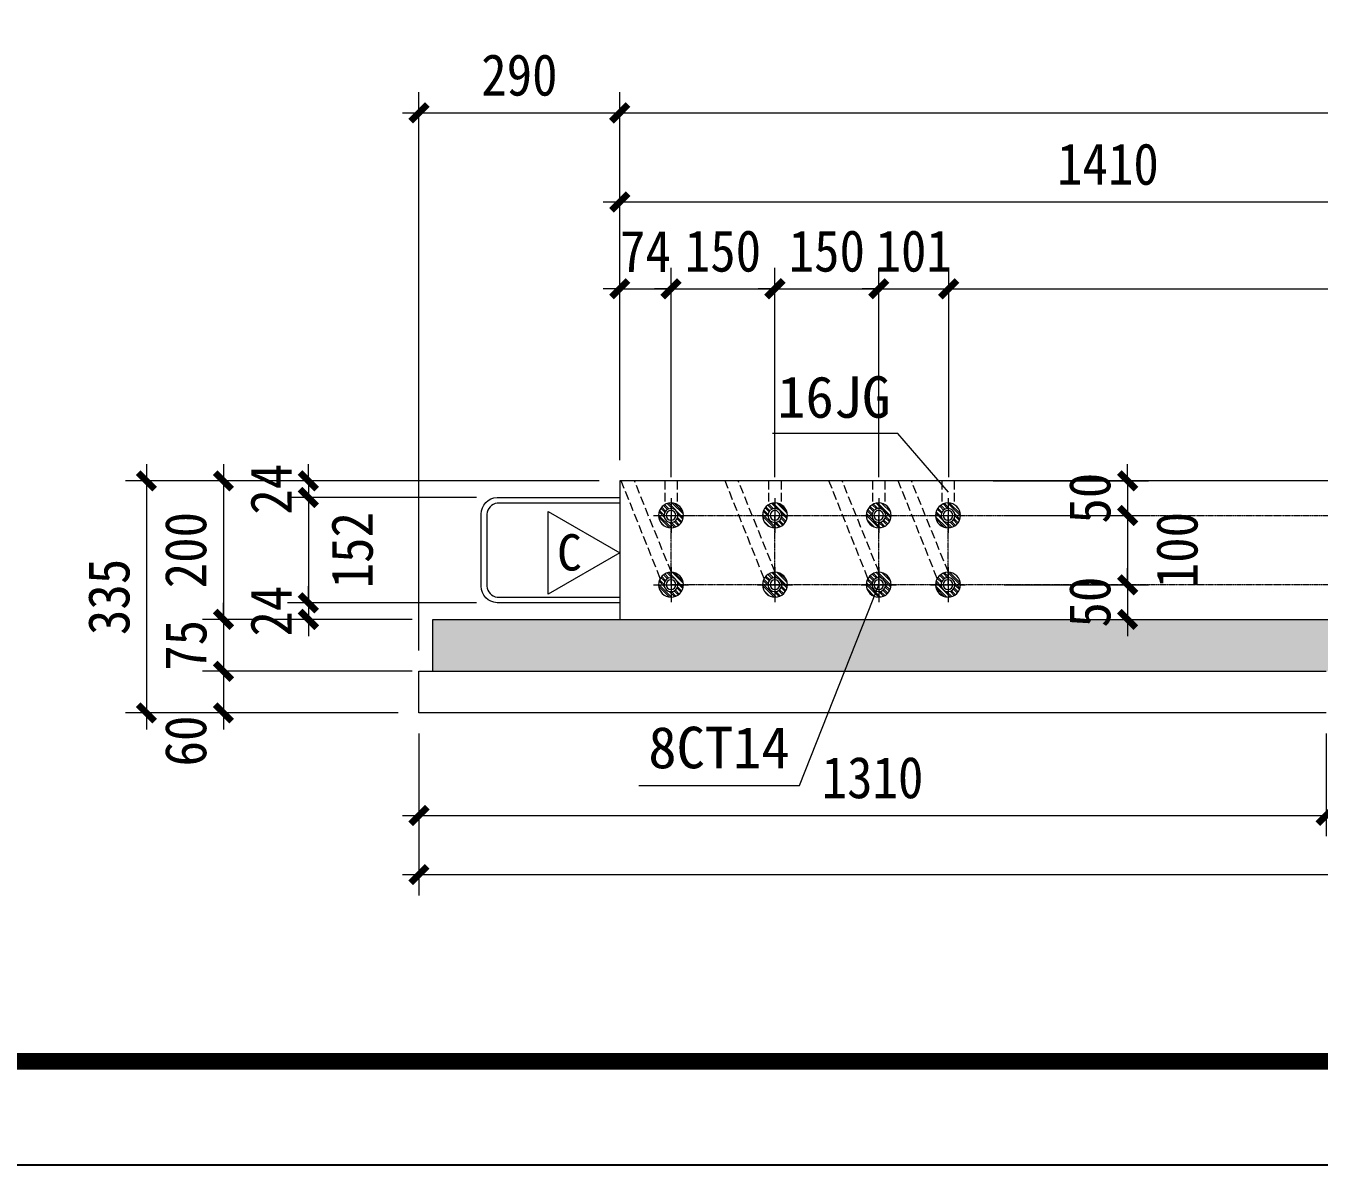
# Model space of a CAD drawing. Header units: millimetres. Extents: x 0 to 12600, y 0 to 8910.
# Drawn here: x 2858 to 4725, y 0 to 1645 of the extents above; entities that cross this region are included whole.
import ezdxf
from ezdxf.enums import TextEntityAlignment as Align

# ---------------------------------------------------------------- set-up
doc = ezdxf.new("R2010")
doc.units = ezdxf.units.MM
for name, pattern in [('DASH', [0.35, 0.25, -0.1]), ('DOT', [0.25, 0, -0.25]), ('DOTE', [2.42, 2, -0.2, 0.02, -0.2])]:
    doc.linetypes.add(name, pattern=pattern)
for name, color, linetype, lineweight in [('YG-标注', 151, 'Continuous', 15), ('YZ-文字', 4, 'Continuous', 13), ('YZ-符号', 96, 'Continuous', 9), ('填充', 7, 'Continuous', 5), ('轮廓线0.15', 91, 'Continuous', 15), ('轴线', 1, 'DOTE', 9)]:
    doc.layers.add(name, color=color, linetype=linetype, lineweight=lineweight)
for name, color, linetype in [('图框2', 1, 'Continuous'), ('图框线', 7, 'Continuous'), ('暗柱钢筋', 7, 'Continuous')]:
    doc.layers.add(name, color=color, linetype=linetype)
doc.styles.add('YZ-样式 2', font='simhei.ttf', dxfattribs={"width": 0.9})
doc.styles.add('图签-黑体', font='simhei.ttf')
doc.styles.add('黑体', font='simhei.ttf')
doc.dimstyles.new('YZ-30', dxfattribs={"dimscale": 30, "dimtxt": 2, "dimasz": 0.8, "dimexe": 1, "dimexo": 1, "dimgap": 0.8, "dimtad": 1, "dimdec": 0, "dimzin": 1, "dimdsep": 46, "dimtxsty": 'YZ-样式 2', "dimblk": 'ARCHTICK', "dimcen": 250, "dimdle": 0.8, "dimclrd": 151, "dimclre": 151, "dimclrt": 7, "dimazin": 0, "dimtfac": 1, "dimtdec": 0, "dimtix": 1, "dimtmove": 2, "dimatfit": 2, "dimldrblk": 'ARCHTICK', "dimfxl": 1, "dimlwd": 9, "dimlwe": 9, "dimarcsym": 0})

# ---------------------------------------------------------------- blocks, each defined once
blk = doc.blocks.new('_ArchTick')
at = {"color": 0, "linetype": 'ByBlock', "const_width": 0.4}
blk.add_lwpolyline([(-0.5, -0.5), (0.5, 0.5)], dxfattribs=at)
blk = doc.blocks.new('*D410')
at = {"layer": 'Defpoints', "color": 0, "transparency": 16777216}
for p in [(3425.5, 653), (7150.5, 653), (7150.5, 419.5)]:
    blk.add_point(p, dxfattribs=at)
at = {"layer": 'YG-标注', "color": 151, "lineweight": 9, "transparency": 16777216}
for p, q in [((3425.5, 623), (3425.5, 389.5)), ((7150.5, 623), (7150.5, 389.5)), ((3401.5, 419.5), (7174.5, 419.5))]:
    blk.add_line(p, q, dxfattribs=at)
at = {"layer": 'YG-标注', "color": 151, "lineweight": 9, "transparency": 16777216, "xscale": 24, "yscale": 24, "zscale": 24, "rotation": 180}
blk.add_blockref('_ArchTick', (3425.5, 419.5), dxfattribs=at)
at = {"layer": 'YG-标注', "color": 151, "lineweight": 9, "transparency": 16777216, "xscale": 24, "yscale": 24, "zscale": 24}
blk.add_blockref('_ArchTick', (7150.5, 419.5), dxfattribs=at)
at = {"layer": 'YG-标注', "color": 7, "transparency": 16777216, "insert": (5288, 473.5), "char_height": 60, "attachment_point": 5, "style": 'YZ-样式 2'}
blk.add_mtext('3725', dxfattribs=at)
blk = doc.blocks.new('*D411')
at = {"layer": 'Defpoints', "color": 0, "transparency": 16777216}
for p in [(3715.5, 1519.4), (3715.5, 988), (3425.5, 713)]:
    blk.add_point(p, dxfattribs=at)
at = {"layer": 'YG-标注', "color": 151, "lineweight": 9, "transparency": 16777216}
for p, q in [((3425.5, 743), (3425.5, 1549.4)), ((3715.5, 1018), (3715.5, 1549.4)), ((3401.5, 1519.4), (3739.5, 1519.4))]:
    blk.add_line(p, q, dxfattribs=at)
at = {"layer": 'YG-标注', "color": 151, "lineweight": 9, "transparency": 16777216, "xscale": 24, "yscale": 24, "zscale": 24, "rotation": 180}
blk.add_blockref('_ArchTick', (3425.5, 1519.4), dxfattribs=at)
at = {"layer": 'YG-标注', "color": 151, "lineweight": 9, "transparency": 16777216, "xscale": 24, "yscale": 24, "zscale": 24}
blk.add_blockref('_ArchTick', (3715.5, 1519.4), dxfattribs=at)
at = {"layer": 'YG-标注', "color": 7, "transparency": 16777216, "insert": (3570.5, 1573.8), "char_height": 60, "attachment_point": 5, "style": 'YZ-样式 2'}
blk.add_mtext('290', dxfattribs=at)
blk = doc.blocks.new('*D412')
at = {"layer": 'Defpoints', "color": 0, "transparency": 16777216}
for p in [(7015.5, 1519.4), (3715.5, 988), (7015.5, 988)]:
    blk.add_point(p, dxfattribs=at)
at = {"layer": 'YG-标注', "color": 151, "lineweight": 9, "transparency": 16777216}
for p, q in [((3715.5, 1018), (3715.5, 1549.4)), ((7015.5, 1018), (7015.5, 1549.4)), ((3691.5, 1519.4), (7039.5, 1519.4))]:
    blk.add_line(p, q, dxfattribs=at)
at = {"layer": 'YG-标注', "color": 151, "lineweight": 9, "transparency": 16777216, "xscale": 24, "yscale": 24, "zscale": 24, "rotation": 180}
blk.add_blockref('_ArchTick', (3715.5, 1519.4), dxfattribs=at)
at = {"layer": 'YG-标注', "color": 151, "lineweight": 9, "transparency": 16777216, "xscale": 24, "yscale": 24, "zscale": 24}
blk.add_blockref('_ArchTick', (7015.5, 1519.4), dxfattribs=at)
at = {"layer": 'YG-标注', "color": 7, "transparency": 16777216, "insert": (5365.5, 1573.8), "char_height": 60, "attachment_point": 5, "style": 'YZ-样式 2'}
blk.add_mtext('3300', dxfattribs=at)
blk = doc.blocks.new('*D415')
at = {"layer": 'Defpoints', "color": 0, "transparency": 16777216}
for p in [(5125.5, 1390.7), (3715.5, 1254.7), (5125.5, 938)]:
    blk.add_point(p, dxfattribs=at)
at = {"layer": 'YG-标注', "color": 151, "lineweight": 9, "transparency": 16777216}
for p, q in [((3715.5, 1284.7), (3715.5, 1420.7)), ((5125.5, 968), (5125.5, 1420.7)), ((3691.5, 1390.7), (5149.5, 1390.7))]:
    blk.add_line(p, q, dxfattribs=at)
at = {"layer": 'YG-标注', "color": 151, "lineweight": 9, "transparency": 16777216, "xscale": 24, "yscale": 24, "zscale": 24, "rotation": 180}
blk.add_blockref('_ArchTick', (3715.5, 1390.7), dxfattribs=at)
at = {"layer": 'YG-标注', "color": 151, "lineweight": 9, "transparency": 16777216, "xscale": 24, "yscale": 24, "zscale": 24}
blk.add_blockref('_ArchTick', (5125.5, 1390.7), dxfattribs=at)
at = {"layer": 'YG-标注', "color": 7, "transparency": 16777216, "insert": (4420.5, 1445.1), "char_height": 60, "attachment_point": 5, "style": 'YZ-样式 2'}
blk.add_mtext('1410', dxfattribs=at)
blk = doc.blocks.new('*D417')
at = {"layer": 'Defpoints', "color": 0, "transparency": 16777216}
for p in [(3789.5, 1265.4), (3715.5, 1050.2), (3789.5, 963.2)]:
    blk.add_point(p, dxfattribs=at)
at = {"layer": 'YG-标注', "color": 151, "lineweight": 9, "transparency": 16777216}
for p, q in [((3715.5, 1080.2), (3715.5, 1295.4)), ((3789.5, 993.2), (3789.5, 1295.4)), ((3715.5, 1265.4), (3691.5, 1265.4)), ((3715.5, 1265.4), (3789.5, 1265.4)), ((3789.5, 1265.4), (3813.5, 1265.4))]:
    blk.add_line(p, q, dxfattribs=at)
at = {"layer": 'YG-标注', "color": 151, "lineweight": 9, "transparency": 16777216, "xscale": 24, "yscale": 24, "zscale": 24}
blk.add_blockref('_ArchTick', (3715.5, 1265.4), dxfattribs=at)
at = {"layer": 'YG-标注', "color": 151, "lineweight": 9, "transparency": 16777216, "xscale": 24, "yscale": 24, "zscale": 24, "rotation": 180}
blk.add_blockref('_ArchTick', (3789.5, 1265.4), dxfattribs=at)
at = {"layer": 'YG-标注', "color": 7, "transparency": 16777216, "insert": (3752.5, 1319.4), "char_height": 60, "attachment_point": 5, "style": 'YZ-样式 2'}
blk.add_mtext('74', dxfattribs=at)
blk = doc.blocks.new('*D418')
at = {"layer": 'Defpoints', "color": 0, "transparency": 16777216}
for p in [(3939.5, 1265.4), (3789.5, 963.2), (3939.5, 963.2)]:
    blk.add_point(p, dxfattribs=at)
at = {"layer": 'YG-标注', "color": 151, "lineweight": 9, "transparency": 16777216}
for p, q in [((3789.5, 993.2), (3789.5, 1295.4)), ((3939.5, 993.2), (3939.5, 1295.4)), ((3789.5, 1265.4), (3765.5, 1265.4)), ((3789.5, 1265.4), (3939.5, 1265.4)), ((3939.5, 1265.4), (3963.5, 1265.4))]:
    blk.add_line(p, q, dxfattribs=at)
at = {"layer": 'YG-标注', "color": 151, "lineweight": 9, "transparency": 16777216, "xscale": 24, "yscale": 24, "zscale": 24}
blk.add_blockref('_ArchTick', (3789.5, 1265.4), dxfattribs=at)
at = {"layer": 'YG-标注', "color": 151, "lineweight": 9, "transparency": 16777216, "xscale": 24, "yscale": 24, "zscale": 24, "rotation": 180}
blk.add_blockref('_ArchTick', (3939.5, 1265.4), dxfattribs=at)
at = {"layer": 'YG-标注', "color": 7, "transparency": 16777216, "insert": (3864.5, 1319.7), "char_height": 60, "attachment_point": 5, "style": 'YZ-样式 2'}
blk.add_mtext('150', dxfattribs=at)
blk = doc.blocks.new('*D419')
at = {"layer": 'Defpoints', "color": 0, "transparency": 16777216}
for p in [(4089.5, 1265.4), (3939.5, 963.2), (4089.5, 963.2)]:
    blk.add_point(p, dxfattribs=at)
at = {"layer": 'YG-标注', "color": 151, "lineweight": 9, "transparency": 16777216}
for p, q in [((3939.5, 993.2), (3939.5, 1295.4)), ((4089.5, 993.2), (4089.5, 1295.4)), ((3939.5, 1265.4), (3915.5, 1265.4)), ((3939.5, 1265.4), (4089.5, 1265.4)), ((4089.5, 1265.4), (4113.5, 1265.4))]:
    blk.add_line(p, q, dxfattribs=at)
at = {"layer": 'YG-标注', "color": 151, "lineweight": 9, "transparency": 16777216, "xscale": 24, "yscale": 24, "zscale": 24}
blk.add_blockref('_ArchTick', (3939.5, 1265.4), dxfattribs=at)
at = {"layer": 'YG-标注', "color": 151, "lineweight": 9, "transparency": 16777216, "xscale": 24, "yscale": 24, "zscale": 24, "rotation": 180}
blk.add_blockref('_ArchTick', (4089.5, 1265.4), dxfattribs=at)
at = {"layer": 'YG-标注', "color": 7, "transparency": 16777216, "insert": (4014.5, 1319.7), "char_height": 60, "attachment_point": 5, "style": 'YZ-样式 2'}
blk.add_mtext('150', dxfattribs=at)
blk = doc.blocks.new('*D420')
at = {"layer": 'Defpoints', "color": 0, "transparency": 16777216}
for p in [(4190.5, 1265.4), (4089.5, 963.2), (4190.5, 963.2)]:
    blk.add_point(p, dxfattribs=at)
at = {"layer": 'YG-标注', "color": 151, "lineweight": 9, "transparency": 16777216}
for p, q in [((4089.5, 993.2), (4089.5, 1295.4)), ((4190.5, 993.2), (4190.5, 1295.4)), ((4089.5, 1265.4), (4065.5, 1265.4)), ((4089.5, 1265.4), (4190.5, 1265.4)), ((4190.5, 1265.4), (4214.5, 1265.4))]:
    blk.add_line(p, q, dxfattribs=at)
at = {"layer": 'YG-标注', "color": 151, "lineweight": 9, "transparency": 16777216, "xscale": 24, "yscale": 24, "zscale": 24}
blk.add_blockref('_ArchTick', (4089.5, 1265.4), dxfattribs=at)
at = {"layer": 'YG-标注', "color": 151, "lineweight": 9, "transparency": 16777216, "xscale": 24, "yscale": 24, "zscale": 24, "rotation": 180}
blk.add_blockref('_ArchTick', (4190.5, 1265.4), dxfattribs=at)
at = {"layer": 'YG-标注', "color": 7, "transparency": 16777216, "insert": (4140, 1319.7), "char_height": 60, "attachment_point": 5, "style": 'YZ-样式 2'}
blk.add_mtext('101', dxfattribs=at)
blk = doc.blocks.new('*D421')
at = {"layer": 'Defpoints', "color": 0, "transparency": 16777216}
for p in [(6140.6, 1265.4), (4190.5, 963.2), (6140.6, 963.2)]:
    blk.add_point(p, dxfattribs=at)
at = {"layer": 'YG-标注', "color": 151, "lineweight": 9, "transparency": 16777216}
for p, q in [((4190.5, 993.2), (4190.5, 1295.4)), ((6140.6, 993.2), (6140.6, 1295.4)), ((4166.5, 1265.4), (6164.6, 1265.4))]:
    blk.add_line(p, q, dxfattribs=at)
at = {"layer": 'YG-标注', "color": 151, "lineweight": 9, "transparency": 16777216, "xscale": 24, "yscale": 24, "zscale": 24, "rotation": 180}
blk.add_blockref('_ArchTick', (4190.5, 1265.4), dxfattribs=at)
at = {"layer": 'YG-标注', "color": 151, "lineweight": 9, "transparency": 16777216, "xscale": 24, "yscale": 24, "zscale": 24}
blk.add_blockref('_ArchTick', (6140.6, 1265.4), dxfattribs=at)
at = {"layer": 'YG-标注', "color": 7, "transparency": 16777216, "insert": (5258.1, 1319.7), "char_height": 60, "attachment_point": 5, "style": 'YZ-样式 2'}
blk.add_mtext('1950', dxfattribs=at)
blk = doc.blocks.new('*D428')
at = {"layer": 'Defpoints', "color": 0, "transparency": 16777216}
for p in [(3715.5, 988), (3031.9, 653), (3425.5, 653)]:
    blk.add_point(p, dxfattribs=at)
at = {"layer": 'YG-标注', "color": 151, "lineweight": 9, "transparency": 16777216}
for p, q in [((3031.9, 1012), (3031.9, 629)), ((3685.5, 988), (3001.9, 988)), ((3395.5, 653), (3001.9, 653))]:
    blk.add_line(p, q, dxfattribs=at)
at = {"layer": 'YG-标注', "color": 151, "lineweight": 9, "transparency": 16777216, "xscale": 24, "yscale": 24, "zscale": 24}
for p, rotation in [((3031.9, 988), 90), ((3031.9, 653), 270)]:
    blk.add_blockref('_ArchTick', p, dxfattribs=dict(at, rotation=rotation))
at = {"layer": 'YG-标注', "color": 7, "transparency": 16777216, "insert": (2977.9, 820.5), "char_height": 60, "attachment_point": 5, "rotation": 90, "style": 'YZ-样式 2'}
blk.add_mtext('335', dxfattribs=at)
blk = doc.blocks.new('*D429')
at = {"layer": 'Defpoints', "color": 0, "transparency": 16777216}
for p in [(3715.5, 988), (3143.1, 788), (3445.5, 788)]:
    blk.add_point(p, dxfattribs=at)
at = {"layer": 'YG-标注', "color": 151, "lineweight": 9, "transparency": 16777216}
for p, q in [((3143.1, 1012), (3143.1, 764)), ((3685.5, 988), (3113.1, 988)), ((3415.5, 788), (3113.1, 788))]:
    blk.add_line(p, q, dxfattribs=at)
at = {"layer": 'YG-标注', "color": 151, "lineweight": 9, "transparency": 16777216, "xscale": 24, "yscale": 24, "zscale": 24}
for p, rotation in [((3143.1, 988), 90), ((3143.1, 788), 270)]:
    blk.add_blockref('_ArchTick', p, dxfattribs=dict(at, rotation=rotation))
at = {"layer": 'YG-标注', "color": 7, "transparency": 16777216, "insert": (3088.8, 888), "char_height": 60, "attachment_point": 5, "rotation": 90, "style": 'YZ-样式 2'}
blk.add_mtext('200', dxfattribs=at)
blk = doc.blocks.new('*D430')
at = {"layer": 'Defpoints', "color": 0, "transparency": 16777216}
for p in [(3445.5, 788), (3143.1, 713), (3445.5, 713)]:
    blk.add_point(p, dxfattribs=at)
at = {"layer": 'YG-标注', "color": 151, "lineweight": 9, "transparency": 16777216}
for p, q in [((3143.1, 788), (3143.1, 812)), ((3415.5, 788), (3113.1, 788)), ((3143.1, 788), (3143.1, 713)), ((3415.5, 713), (3113.1, 713)), ((3143.1, 713), (3143.1, 689))]:
    blk.add_line(p, q, dxfattribs=at)
at = {"layer": 'YG-标注', "color": 151, "lineweight": 9, "transparency": 16777216, "xscale": 24, "yscale": 24, "zscale": 24}
for p, rotation in [((3143.1, 788), 270), ((3143.1, 713), 90)]:
    blk.add_blockref('_ArchTick', p, dxfattribs=dict(at, rotation=rotation))
at = {"layer": 'YG-标注', "color": 7, "transparency": 16777216, "insert": (3089.1, 750.5), "char_height": 60, "attachment_point": 5, "rotation": 90, "style": 'YZ-样式 2'}
blk.add_mtext('75', dxfattribs=at)
blk = doc.blocks.new('*D431')
at = {"layer": 'Defpoints', "color": 0, "transparency": 16777216}
for p in [(3445.5, 713), (3143.1, 653), (3425.5, 653)]:
    blk.add_point(p, dxfattribs=at)
at = {"layer": 'YG-标注', "color": 151, "lineweight": 9, "transparency": 16777216}
for p, q in [((3143.1, 737), (3143.1, 629)), ((3415.5, 713), (3113.1, 713)), ((3395.5, 653), (3113.1, 653))]:
    blk.add_line(p, q, dxfattribs=at)
at = {"layer": 'YG-标注', "color": 151, "lineweight": 9, "transparency": 16777216, "xscale": 24, "yscale": 24, "zscale": 24}
for p, rotation in [((3143.1, 713), 90), ((3143.1, 653), 270)]:
    blk.add_blockref('_ArchTick', p, dxfattribs=dict(at, rotation=rotation))
at = {"layer": 'YG-标注', "color": 7, "transparency": 16777216, "insert": (3088.8, 612.4), "char_height": 60, "attachment_point": 5, "rotation": 90, "style": 'YZ-样式 2'}
blk.add_mtext('60', dxfattribs=at)
blk = doc.blocks.new('*D432')
at = {"layer": 'Defpoints', "color": 0, "transparency": 16777216}
for p in [(3715.5, 988), (3265.8, 964), (3538.5, 964)]:
    blk.add_point(p, dxfattribs=at)
at = {"layer": 'YG-标注', "color": 151, "lineweight": 9, "transparency": 16777216}
for p, q in [((3265.8, 988), (3265.8, 1012)), ((3685.5, 988), (3235.8, 988)), ((3265.8, 988), (3265.8, 964)), ((3508.5, 964), (3235.8, 964)), ((3265.8, 964), (3265.8, 940))]:
    blk.add_line(p, q, dxfattribs=at)
at = {"layer": 'YG-标注', "color": 151, "lineweight": 9, "transparency": 16777216, "xscale": 24, "yscale": 24, "zscale": 24}
for p, rotation in [((3265.8, 988), 270), ((3265.8, 964), 90)]:
    blk.add_blockref('_ArchTick', p, dxfattribs=dict(at, rotation=rotation))
at = {"layer": 'YG-标注', "color": 7, "transparency": 16777216, "insert": (3211.8, 976), "char_height": 60, "attachment_point": 5, "rotation": 90, "style": 'YZ-样式 2'}
blk.add_mtext('24', dxfattribs=at)
blk = doc.blocks.new('*D433')
at = {"layer": 'Defpoints', "color": 0, "transparency": 16777216}
for p in [(3538.5, 964), (3265.8, 812), (3538.5, 812)]:
    blk.add_point(p, dxfattribs=at)
at = {"layer": 'YG-标注', "color": 151, "lineweight": 9, "transparency": 16777216}
for p, q in [((3265.8, 988), (3265.8, 788)), ((3508.5, 964), (3235.8, 964)), ((3508.5, 812), (3235.8, 812))]:
    blk.add_line(p, q, dxfattribs=at)
at = {"layer": 'YG-标注', "color": 151, "lineweight": 9, "transparency": 16777216, "xscale": 24, "yscale": 24, "zscale": 24}
for p, rotation in [((3265.8, 964), 90), ((3265.8, 812), 270)]:
    blk.add_blockref('_ArchTick', p, dxfattribs=dict(at, rotation=rotation))
at = {"layer": 'YG-标注', "color": 7, "transparency": 16777216, "insert": (3329.2, 887.9), "char_height": 60, "attachment_point": 5, "rotation": 90, "style": 'YZ-样式 2'}
blk.add_mtext('152', dxfattribs=at)
blk = doc.blocks.new('*D434')
at = {"layer": 'Defpoints', "color": 0, "transparency": 16777216}
for p in [(3538.5, 812), (3265.8, 788), (3445.5, 788)]:
    blk.add_point(p, dxfattribs=at)
at = {"layer": 'YG-标注', "color": 151, "lineweight": 9, "transparency": 16777216}
for p, q in [((3265.8, 812), (3265.8, 836)), ((3508.5, 812), (3235.8, 812)), ((3265.8, 812), (3265.8, 788)), ((3415.5, 788), (3235.8, 788)), ((3265.8, 788), (3265.8, 764))]:
    blk.add_line(p, q, dxfattribs=at)
at = {"layer": 'YG-标注', "color": 151, "lineweight": 9, "transparency": 16777216, "xscale": 24, "yscale": 24, "zscale": 24}
for p, rotation in [((3265.8, 812), 270), ((3265.8, 788), 90)]:
    blk.add_blockref('_ArchTick', p, dxfattribs=dict(at, rotation=rotation))
at = {"layer": 'YG-标注', "color": 7, "transparency": 16777216, "insert": (3211.8, 800), "char_height": 60, "attachment_point": 5, "rotation": 90, "style": 'YZ-样式 2'}
blk.add_mtext('24', dxfattribs=at)
blk = doc.blocks.new('*D435')
at = {"layer": 'Defpoints', "color": 0, "transparency": 16777216}
for p in [(4224.5, 988), (4240.7, 938), (4448.9, 938)]:
    blk.add_point(p, dxfattribs=at)
at = {"layer": 'YG-标注', "color": 151, "lineweight": 9, "transparency": 16777216}
for p, q in [((4448.9, 988), (4448.9, 1012)), ((4254.5, 988), (4478.9, 988)), ((4448.9, 988), (4448.9, 938)), ((4270.7, 938), (4478.9, 938)), ((4448.9, 938), (4448.9, 914))]:
    blk.add_line(p, q, dxfattribs=at)
at = {"layer": 'YG-标注', "color": 151, "lineweight": 9, "transparency": 16777216, "xscale": 24, "yscale": 24, "zscale": 24}
for p, rotation in [((4448.9, 988), 270), ((4448.9, 938), 90)]:
    blk.add_blockref('_ArchTick', p, dxfattribs=dict(at, rotation=rotation))
at = {"layer": 'YG-标注', "color": 7, "transparency": 16777216, "insert": (4394.5, 963), "char_height": 60, "attachment_point": 5, "rotation": 90, "style": 'YZ-样式 2'}
blk.add_mtext('50', dxfattribs=at)
blk = doc.blocks.new('*D436')
at = {"layer": 'Defpoints', "color": 0, "transparency": 16777216}
for p in [(4240.7, 938), (4240.7, 838), (4448.9, 838)]:
    blk.add_point(p, dxfattribs=at)
at = {"layer": 'YG-标注', "color": 151, "lineweight": 9, "transparency": 16777216}
for p, q in [((4448.9, 962), (4448.9, 814)), ((4270.7, 938), (4478.9, 938)), ((4270.7, 838), (4478.9, 838))]:
    blk.add_line(p, q, dxfattribs=at)
at = {"layer": 'YG-标注', "color": 151, "lineweight": 9, "transparency": 16777216, "xscale": 24, "yscale": 24, "zscale": 24}
for p, rotation in [((4448.9, 938), 90), ((4448.9, 838), 270)]:
    blk.add_blockref('_ArchTick', p, dxfattribs=dict(at, rotation=rotation))
at = {"layer": 'YG-标注', "color": 7, "transparency": 16777216, "insert": (4520.4, 888), "char_height": 60, "attachment_point": 5, "rotation": 90, "style": 'YZ-样式 2'}
blk.add_mtext('100', dxfattribs=at)
blk = doc.blocks.new('*D437')
at = {"layer": 'Defpoints', "color": 0, "transparency": 16777216}
for p in [(4240.7, 838), (4448.9, 788), (4448.9, 788)]:
    blk.add_point(p, dxfattribs=at)
at = {"layer": 'YG-标注', "color": 151, "lineweight": 9, "transparency": 16777216}
for p, q in [((4448.9, 838), (4448.9, 862)), ((4270.7, 838), (4478.9, 838)), ((4448.9, 838), (4448.9, 788)), ((4448.9, 788), (4448.9, 764))]:
    blk.add_line(p, q, dxfattribs=at)
at = {"layer": 'YG-标注', "color": 151, "lineweight": 9, "transparency": 16777216, "xscale": 24, "yscale": 24, "zscale": 24}
for p, rotation in [((4448.9, 838), 270), ((4448.9, 788), 90)]:
    blk.add_blockref('_ArchTick', p, dxfattribs=dict(at, rotation=rotation))
at = {"layer": 'YG-标注', "color": 7, "transparency": 16777216, "insert": (4394.5, 813), "char_height": 60, "attachment_point": 5, "rotation": 90, "style": 'YZ-样式 2'}
blk.add_mtext('50', dxfattribs=at)
blk = doc.blocks.new('*D469')
at = {"layer": 'Defpoints', "color": 0, "transparency": 16777216}
for p in [(3425.5, 653), (4735.5, 653), (4735.5, 504.9)]:
    blk.add_point(p, dxfattribs=at)
at = {"layer": 'YG-标注', "color": 151, "lineweight": 9, "transparency": 16777216}
for p, q in [((3425.5, 623), (3425.5, 474.9)), ((4735.5, 623), (4735.5, 474.9)), ((3401.5, 504.9), (4759.5, 504.9))]:
    blk.add_line(p, q, dxfattribs=at)
at = {"layer": 'YG-标注', "color": 151, "lineweight": 9, "transparency": 16777216, "xscale": 24, "yscale": 24, "zscale": 24, "rotation": 180}
blk.add_blockref('_ArchTick', (3425.5, 504.9), dxfattribs=at)
at = {"layer": 'YG-标注', "color": 151, "lineweight": 9, "transparency": 16777216, "xscale": 24, "yscale": 24, "zscale": 24}
blk.add_blockref('_ArchTick', (4735.5, 504.9), dxfattribs=at)
at = {"layer": 'YG-标注', "color": 7, "transparency": 16777216, "insert": (4080.5, 559.3), "char_height": 60, "attachment_point": 5, "style": 'YZ-样式 2'}
blk.add_mtext('1310', dxfattribs=at)
blk = doc.blocks.new('df bxdf bcvb')
at = {"lineweight": 9, "ltscale": 100}
h = blk.add_hatch(dxfattribs=at)
h.set_pattern_fill('ANSI32', color=3, scale=15, angle=180, style=0)
h.set_pattern_definition([(225, (-261907.8146, -12667.505), (3.97747564, -3.97747564), []), (225, (-261910.466, -12667.505), (3.97747564, -3.97747564), [])])
edge = h.paths.add_edge_path()
edge.add_line((-89562.7, -43001.7), (-89562.7, -43009.7))
edge.add_arc((-89562.7, -42991.7), 18, 269.9888, 360.0112)
edge.add_line((-89544.7, -42991.7), (-89552.7, -42991.7))
edge.add_arc((-89562.7, -42991.7), 10, 270, 360, ccw=False)
edge = h.paths.add_edge_path()
edge.add_line((-89562.7, -43009.7), (-89562.7, -43001.7))
edge.add_arc((-89562.7, -42991.7), 10, 180, 270, ccw=False)
edge.add_line((-89572.7, -42991.7), (-89580.7, -42991.7))
edge.add_arc((-89562.7, -42991.7), 18, 179.9888, 270.0112)
edge = h.paths.add_edge_path()
edge.add_line((-89580.7, -42991.7), (-89572.7, -42991.7))
edge.add_arc((-89562.7, -42991.7), 10, 89.4892, 179.9295, ccw=False)
edge.add_line((-89562.6, -42981.7), (-89562.7, -42973.7))
edge.add_arc((-89562.7, -42991.6), 18, 89.9887, 180.0113)
edge = h.paths.add_edge_path()
edge.add_line((-89552.7, -42991.7), (-89544.7, -42991.7))
edge.add_arc((-89562.7, -42991.7), 18, 0, 90)
edge.add_line((-89562.7, -42973.7), (-89562.6, -42981.7))
edge.add_arc((-89562.7, -42991.7), 10, 0.0724, 89.3463, ccw=False)
at = {"color": 3, "lineweight": 9, "ltscale": 100}
for p, q in [((-89562.7, -43016.8), (-89562.7, -42966.5)), ((-89587.9, -42991.7), (-89537.5, -42991.7))]:
    blk.add_line(p, q, dxfattribs=at)
at = {"color": 3, "linetype": 'DASH', "lineweight": 9, "ltscale": 50}
for p, q in [((-89578.3, -43000.7), (-89634.6, -43141.7)), ((-89562.2, -43009.6), (-89615.6, -43141.7))]:
    blk.add_line(p, q, dxfattribs=at)
at = {"color": 3, "lineweight": 9, "ltscale": 100}
for radius in [18, 10, 7]:
    blk.add_circle((-89562.7, -42991.7), radius, dxfattribs=at)
blk = doc.blocks.new('df bdf bvxdf vc')
at = {"lineweight": 9, "ltscale": 100}
h = blk.add_hatch(dxfattribs=at)
h.set_pattern_fill('ANSI32', color=3, scale=15, angle=180, style=0)
h.set_pattern_definition([(225, (-261907.8146, -12767.505), (3.97747564, -3.97747564), []), (225, (-261910.466, -12767.505), (3.97747564, -3.97747564), [])])
edge = h.paths.add_edge_path()
edge.add_line((-89562.7, -43101.7), (-89562.7, -43109.7))
edge.add_arc((-89562.7, -43091.7), 18, 269.9888, 360.0112)
edge.add_line((-89544.7, -43091.7), (-89552.7, -43091.7))
edge.add_arc((-89562.7, -43091.7), 10, 270, 360, ccw=False)
edge = h.paths.add_edge_path()
edge.add_line((-89562.7, -43109.7), (-89562.7, -43101.7))
edge.add_arc((-89562.7, -43091.7), 10, 180, 270, ccw=False)
edge.add_line((-89572.7, -43091.7), (-89580.7, -43091.7))
edge.add_arc((-89562.7, -43091.7), 18, 179.9888, 270.0112)
edge = h.paths.add_edge_path()
edge.add_line((-89580.7, -43091.7), (-89572.7, -43091.7))
edge.add_arc((-89562.7, -43091.7), 10, 89.4892, 179.9295, ccw=False)
edge.add_line((-89562.6, -43081.7), (-89562.6, -43073.7))
edge.add_arc((-89562.7, -43091.6), 18, 89.6691, 180.0112)
edge = h.paths.add_edge_path()
edge.add_line((-89552.7, -43091.7), (-89544.7, -43091.7))
edge.add_arc((-89562.7, -43091.7), 18, 0, 89.6802)
edge.add_line((-89562.6, -43073.7), (-89562.6, -43081.7))
edge.add_arc((-89562.7, -43091.7), 10, 0.0724, 89.3463, ccw=False)
at = {"color": 3, "lineweight": 9, "ltscale": 100}
for p, q in [((-89562.7, -43116.8), (-89562.7, -43066.5)), ((-89587.9, -43091.7), (-89537.5, -43091.7))]:
    blk.add_line(p, q, dxfattribs=at)
at = {"color": 3, "linetype": 'DASH', "lineweight": 9, "ltscale": 50}
for p, q in [((-89571.7, -43141.7), (-89571.7, -43107.2)), ((-89553.7, -43141.7), (-89553.7, -43107.2))]:
    blk.add_line(p, q, dxfattribs=at)
at = {"color": 3, "lineweight": 9, "ltscale": 100}
for radius in [18, 10, 7]:
    blk.add_circle((-89562.7, -43091.7), radius, dxfattribs=at)
blk = doc.blocks.new('14套筒平面1')
at = {"layer": '暗柱钢筋', "color": 2, "lineweight": 9}
blk.add_blockref('df bdf bvxdf vc', (0, 0), dxfattribs=at)

msp = doc.modelspace()

# ---------------------------------------------------------------- hatches: boundary and pattern name
at = {"layer": '填充', "lineweight": 9}
h = msp.add_hatch(dxfattribs=at)
h.set_pattern_fill('HONEY', color=43, scale=10)
h.set_pattern_definition([(0, (-22086.616, -14288.29), (47.625, 27.496306), [31.75, -63.5]), (120, (-22086.616, -14288.29), (-47.625, 27.496307), [31.75, -63.5]), (60, (-22086.616, -14288.29), (1e-07, 54.992613), [-63.5, 31.75])])
h.paths.add_polyline_path([(7090.5, 713), (6597.2, 713), (6583.4, 788), (7015.5, 788), (7015.5, 968), (7090.5, 968)])
h.paths.add_polyline_path([(6597.2, 713), (3445.5, 713), (3445.5, 788), (6583.4, 788)])

# ---------------------------------------------------------------- linework, layer by layer
at = {"layer": 'YZ-符号'}
for points in [[(4190.1, 971.5), (4117.1, 1056.2), (3936.2, 1056.2)], [(3743.2, 548), (3975.1, 548), (4089.5, 838)]]:
    msp.add_lwpolyline(points, dxfattribs=at)
at = {"layer": 'YZ-符号', "color": 1, "lineweight": 15}
msp.add_lwpolyline([(3612.1, 943.6), (3715.5, 883.9), (3612.1, 824.3)], close=True, dxfattribs=at)
at = {"layer": '图框2', "color": 1}
msp.add_lwpolyline([(0, 0), (0, 8910), (12600, 8910), (12600, 0)], close=True, dxfattribs=at)
at = {"layer": '图框线', "const_width": 24}
msp.add_lwpolyline([(300, 8760), (12450, 8760), (12450, 150), (300, 150)], close=True, dxfattribs=at)
at = {"layer": '暗柱钢筋', "color": 1, "lineweight": 9, "ltscale": 100}
for points in [[(3715.5, 812), (3538.5, 812, -0.405309), (3515.5, 836), (3515.5, 940, -0.405309), (3538.5, 964), (3715.5, 964)], [(3715.5, 956), (3538.5, 956, 0.34007), (3523.5, 940), (3523.5, 836, 0.34007), (3538.5, 820), (3715.5, 820)]]:
    msp.add_lwpolyline(points, format="xyb", dxfattribs=at)
at = {"layer": '轮廓线0.15', "color": 3, "lineweight": 15}
msp.add_lwpolyline([(3715.5, 788), (7015.5, 788), (7015.5, 988), (3715.5, 988)], close=True, dxfattribs=at)
for points in [[(3445.5, 713), (3445.5, 788), (4715.5, 788)], [(4735.5, 653), (3425.5, 653), (3425.5, 713), (4735.5, 713)]]:
    msp.add_lwpolyline(points, dxfattribs=at)
at = {"layer": '轴线', "color": 253, "linetype": 'DOT', "lineweight": 15, "ltscale": 0.1}
for p, q in [((3789.5, 938), (6986.6, 938)), ((3789.5, 838), (3789.5, 938)), ((3939.5, 838), (3939.5, 938)), ((4089.5, 838), (4089.5, 938)), ((4189.5, 838), (4189.5, 938)), ((6986.6, 838), (3789.5, 838))]:
    msp.add_line(p, q, dxfattribs=at)

# ---------------------------------------------------------------- block references
at = {"layer": '暗柱钢筋', "color": 2, "lineweight": 9, "xscale": -1, "rotation": 180}
for name, p in [('df bxdf bcvb', (93352.2, -42153.6)), ('14套筒平面1', (93352.2, -42153.6)), ('df bxdf bcvb', (93502.2, -42153.6)), ('14套筒平面1', (93502.2, -42153.6)), ('df bxdf bcvb', (93652.2, -42153.6)), ('14套筒平面1', (93652.2, -42153.6)), ('df bxdf bcvb', (93752.2, -42153.6)), ('14套筒平面1', (93752.2, -42153.6))]:
    msp.add_blockref(name, p, dxfattribs=at)

# ---------------------------------------------------------------- texts
at = {"layer": 'YZ-文字', "style": '黑体'}
for s, rotation, p in [('16JG', 0, (4106.2, 1061.1)), ('8CT14', 360, (3960.8, 555))]:
    msp.add_text(s, height=60, rotation=rotation, dxfattribs=at).set_placement(p, align=Align.BOTTOM_RIGHT)
at = {"layer": 'YZ-符号', "color": 1, "lineweight": 15, "style": '图签-黑体'}
msp.add_text('C', height=52.5, dxfattribs=at).set_placement((3624.9, 858.5))

# ---------------------------------------------------------------- dimensions: what is measured, and where the dimension line sits
at = {"layer": 'YG-标注', "color": 3}
for base, p1, p2, picture, middle in [((3715.5, 1519.4), (3425.5, 713), (3715.5, 988), '*D411', (3570.5, 1573.8)), ((7015.5, 1519.4), (3715.5, 988), (7015.5, 988), '*D412', (5365.5, 1573.8)), ((5125.5, 1390.7), (3715.5, 1254.7), (5125.5, 938), '*D415', (4420.5, 1445.1)), ((3789.5, 1265.4), (3715.5, 1050.2), (3789.5, 963.2), '*D417', (3752.5, 1319.4)), ((3939.5, 1265.4), (3789.5, 963.2), (3939.5, 963.2), '*D418', (3864.5, 1319.7)), ((4089.5, 1265.4), (3939.5, 963.2), (4089.5, 963.2), '*D419', (4014.5, 1319.7)), ((4190.5, 1265.4), (4089.5, 963.2), (4190.5, 963.2), '*D420', (4140, 1319.7)), ((7150.5, 419.5), (3425.5, 653), (7150.5, 653), '*D410', (5288, 473.5))]:
    dim = msp.add_linear_dim(base=base, p1=p1, p2=p2, dimstyle='YZ-30', override={"dimfxl": 20}, dxfattribs=at)
    dim.commit()
    dim.dimension.update_dxf_attribs({"geometry": picture, "text_midpoint": middle})
dim = msp.add_linear_dim(base=(6140.6, 1265.4), p1=(4190.5, 963.2), p2=(6140.6, 963.2), dimstyle='YZ-30', override={"dimfxl": 20}, dxfattribs=at)
dim.commit()
dim.dimension.update_dxf_attribs({"geometry": '*D421', "text_midpoint": (5258.1, 1319.7), "dimtype": 160})
for base, p1, p2, picture, middle in [((3031.9, 653), (3715.5, 988), (3425.5, 653), '*D428', (2977.9, 820.5)), ((3143.1, 788), (3715.5, 988), (3445.5, 788), '*D429', (3088.8, 888)), ((3265.8, 964), (3715.5, 988), (3538.5, 964), '*D432', (3211.8, 976)), ((4448.9, 938), (4224.5, 988), (4240.7, 938), '*D435', (4394.5, 963)), ((4448.9, 788), (4240.7, 838), (4448.9, 788), '*D437', (4394.5, 813)), ((3265.8, 788), (3538.5, 812), (3445.5, 788), '*D434', (3211.8, 800)), ((3143.1, 713), (3445.5, 788), (3445.5, 713), '*D430', (3089.1, 750.5))]:
    dim = msp.add_linear_dim(base=base, p1=p1, p2=p2, angle=90, dimstyle='YZ-30', override={"dimfxl": 20}, dxfattribs=at)
    dim.commit()
    dim.dimension.update_dxf_attribs({"geometry": picture, "text_midpoint": middle})
for base, p1, p2, picture, middle in [((3265.8, 812), (3538.5, 964), (3538.5, 812), '*D433', (3329.2, 887.9)), ((4448.9, 838), (4240.7, 938), (4240.7, 838), '*D436', (4520.4, 888)), ((3143.1, 653), (3445.5, 713), (3425.5, 653), '*D431', (3088.8, 612.4))]:
    dim = msp.add_linear_dim(base=base, p1=p1, p2=p2, angle=90, dimstyle='YZ-30', override={"dimfxl": 20}, dxfattribs=at)
    dim.commit()
    dim.dimension.update_dxf_attribs({"geometry": picture, "text_midpoint": middle, "dimtype": 160})
at = {"layer": 'YG-标注', "color": 0}
dim = msp.add_linear_dim(base=(4735.5, 504.9), p1=(3425.5, 653), p2=(4735.5, 653), dimstyle='YZ-30', override={"dimfxl": 20}, dxfattribs=at)
dim.commit()
dim.dimension.update_dxf_attribs({"geometry": '*D469', "text_midpoint": (4080.5, 559.3)})

doc.saveas('drawing.dxf')
